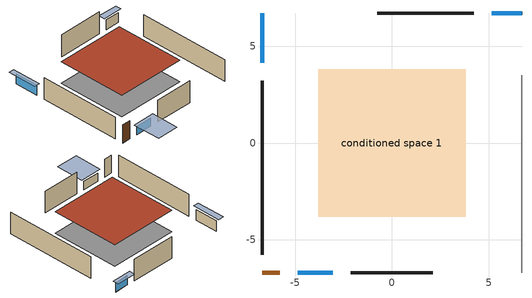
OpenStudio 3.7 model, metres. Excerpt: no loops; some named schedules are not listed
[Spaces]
conditioned space 1
 floor foundation (Slab1 construction): -3.8,-3.8 -3.8,3.8 3.8,3.8 3.8,-3.8 z0
 wall outside (Wall1 construction): 4.22,6.71 -0.77,6.71 z0:2.44
 wall outside (Wall3 construction): -2.12,-6.71 2.11,-6.71 z0:2.44
 wall outside (Wall4 construction): -6.71,3.2 -6.71,-5.78 z0:2.44
 wall outside (AdiabaticWallConstruction): 6.71,6.71 5.15,6.71 z0:1.07; -4.87,-6.71 -3.05,-6.71 z0:0.92; -6.71,6.71 -6.71,4.13 z0:1.16
 wall outside (AdiabaticWallConstruction 1): -6.71,-6.71 -5.79,-6.71 z0:2.03
 wall adiabatic (Wall2 construction): 6.71,-6.71 6.71,3.5 z0:2.44
 window (WindowConstruction): 6.71,6.71 5.15,6.71 z0:1.07
 window (WindowConstruction 1): -4.87,-6.71 -3.05,-6.71 z0:0.91
 window (WindowConstruction 2): -6.71,6.71 -6.71,4.13 z0:1.16
 door (Door): -6.71,-6.71 -5.79,-6.71 z0:2.03
 roof outside (Roof1 construction): -3.8,3.8 -3.8,-3.8 3.8,-3.8 3.8,3.8 z2.44
shading: 4.84,6.71 7.01,6.71 7.01,7.32 4.84,7.32 z1.37; -2.74,-6.71 -5.17,-6.71 -5.17,-9.76 -2.74,-9.76 z1.22; -6.71,3.83 -6.71,7.01 -7.32,7.01 -7.32,3.83 z1.46
[Site]
Tallahassee Regional Ap  Isis_FL_USA: Latitude {deg}=30.38; Longitude {deg}=-84.37; Time Zone {hr}=-5; Elevation {m}=21; Terrain=Suburbs
[Site:GroundTemperature:Shallow]
16.3547, 15.0593, 14.9556, 15.5703, 18.038, 20.4943, 22.6237, 23.9727, 24.0873, 22.9901, 20.915, 18.5341
[Site:WaterMainsTemperature]
Calculation Method=Schedule; Temperature Schedule=mains temperature schedule
[Building]
Building 1
[Material] Roughness=Rough
Name | Thickness {m} | Conductivity {W/m-K} | Density {kg/m3} | Specific Heat {J/kg-K} | Thermal Absorptance | Solar Absorptance | Visible Absorptance
asphalt or fiberglass shingles | 0.00635 | 0.162714 | 1121.4 | 1465.45 | 0.9 | 0.85 | 0.85
roof rigid ins | 0.103632 | 0.029427 | 32.04 | 1214.23 | 0.9 | 0.7 | 0.7
osb sheathing 0.75 in. | 0.01905 | 0.115458 | 512.64 | 1214.23 | 0.9 | 0.7 | 0.7
roof stud and cavity | 0.2032 | 0.0472382 | 78.34581 | 1123.46 | 0.9 | 0.7 | 0.7
gypsum board | 0.0127 | 0.160291 | 801 | 837.4 | 0.9 | 0.6 | 0.6
wood siding | 0.0254 | 0.102417 | 544.68 | 1172.36 | 0.9 | 0.85 | 0.85
osb sheathing 0.5 in. | 0.0127 | 0.115458 | 512.64 | 1214.23 | 0.9 | 0.7 | 0.7
wall stud and cavity | 0.1397 | 0.0951301 | 139.0536 | 1170.24 | 0.9 | 0.7 | 0.7
osb sheathing 0.5 in. 1 | 0.0127 | 0.115458 | 512.64 | 1214.23
wall stud and cavity 1 | 0.1397 | 0.506836 | 139.0536 | 1170.24 | 0.9 | 0.7 | 0.7
concrete 4.0 in. | 0.1016 | 1.803125 | 2242.8 | 837.4 | 0.9 | 0.7 | 0.7
floor covering | 0.0127 | 0.0450781 | 54.468 | 1339.84 | 0.9 | 0.9 | 0.9
wood siding 1; wood siding 2 | 0.0254 | 0.102417 | 544.68 | 1172.36
wall rigid ins | 0.512978 | 0.029427 | 32.04 | 1214.23 | 0.9 | 0.7 | 0.7
wall stud and cavity 2 | 0.0889 | 0.380278 | 52.3479 | 1209.89 | 0.9 | 0.7 | 0.7
door material | 0.04445 | 0.0612267 | 512.64 | 1214.23 | 0.9 | 0.7 | 0.7
wall stud and cavity 3 | 0.0889 | 0.391764 | 83.0341 | 1211.67 | 0.9 | 0.7 | 0.7
furniture material conditioned space 1 | 0.1524 | 0.115458 | 640.8 | 1214.23 | 0.9 | 0.6 | 0.6
[Construction]
Roof1 construction: asphalt or fiberglass shingles, roof rigid ins, osb sheathing 0.75 in., roof stud and cavity, gypsum board
Wall1 construction; Wall3 construction; Wall4 construction: wood siding, osb sheathing 0.5 in., wall stud and cavity, gypsum board
Wall2 construction: osb sheathing 0.5 in. 1, wall stud and cavity 1, gypsum board
Slab1 construction: concrete 4.0 in., floor covering
WindowConstruction; WindowConstruction 1; WindowConstruction 2: WindowMaterial
AdiabaticWallConstruction: wood siding 1, wall rigid ins, wall stud and cavity 2, gypsum board
Door: door material
AdiabaticWallConstruction 1: wood siding 2, wall rigid ins, wall stud and cavity 2, gypsum board
PartitionWallConstruction: gypsum board, wall stud and cavity 3, gypsum board
furniture construction conditioned space 1: furniture material conditioned space 1
[WindowMaterial:SimpleGlazingSystem]
WindowMaterial: U-Factor {W/m2-K}=6.58648; Solar Heat Gain Coefficient=0.76
[ThermalZone]
conditioned space: Multiplier=1; Volume {m3}=141.131; Thermostat=conditioned space temperature setpoint; Use Ideal Air Loads=No
[Space]
conditioned space 1: Thermal Zone=conditioned space; Building Unit=Building Unit 1; Volume {m3}=141.131
[ThermostatSetpoint:DualSetpoint]
conditioned space temperature setpoint: Heating Setpoint Temperature Schedule=heating setpoint; Cooling Setpoint Temperature Schedule=cooling setpoint
[Foundation:Kiva]
Foundation Kiva 1: Initial Indoor Air Temperature {C}=22.5; Wall Height Above Grade {m}=0.1016; Wall Depth Below Slab {m}=0.2032
[Foundation:Kiva:Settings]
Soil Conductivity {W/m-K}=1.9041; Soil Density {kg/m3}=1842.3; Soil Specific Heat {J/kg-K}=418.7; Ground Solar Absorptivity=0.9; Ground Thermal Absorptivity=0.9; Ground Surface Roughness {m}=0.03; Far-Field Width {m}=40; Deep-Ground Boundary Condition=ZeroFlux; Deep-Ground Depth {m}=40; Minimum Cell Dimension {m}=0.2; Maximum Cell Growth Coefficient=3; Simulation Timestep=Timestep
[SurfaceProperty:ExposedFoundationPerimeter]
Slab1: Exposed Perimeter Calculation Method=TotalExposedPerimeter; Total Exposed Perimeter {m}=21.54936
[SurfaceProperty:IncidentSolarMultiplier] Incident Solar Multiplier=1; Incident Solar Multiplier Schedule=trans schedule winter=0.85 summer=0.7
Window1; Window2; Window3
[InternalMass:Definition] Design Level Calculation Method=SurfaceArea
Name | Construction | Surface Area {m2}
partition wall mass | PartitionWallConstruction | 57.8786
furniture mass conditioned space 1 | furniture construction conditioned space 1 | 23.1514
[InternalMass] Space or SpaceType=conditioned space 1; Multiplier=1
Name | Internal Mass Definition
partition wall mass | partition wall mass
furniture mass conditioned space 1 | furniture mass conditioned space 1
[External:File]
External File 1: File=in.schedules.csv
[People:Definition]
occupants: Number of People Calculation Method=People; Number of People {people}=3; Fraction Radiant=0.314171; Sensible Heat Fraction=0.56303; Carbon Dioxide Generation Rate {m3/s-W}=0; Enable ASHRAE 55 Comfort Warnings=No; Mean Radiant Temperature Calculation Type=ZoneAveraged
[People]
occupants: People Definition=occupants; Space or SpaceType=conditioned space 1; Number of People Schedule=occupants; Activity Level Schedule=occupants activity schedule; Multiplier=1
[EnergyManagementSystem:Sensor]
Name | Output Variable or Output Meter Index Key | Output Variable or Output Meter
cool_season | cooling season schedule | Schedule Value
out_pb_s |  | Site Outdoor Air Barometric Pressure
out_wt_s |  | Site Outdoor Air Humidity Ratio
site_vw_s |  | Site Wind Speed
natural_vent_s | natural vent schedule | Schedule Value
htg_sp_s | heating setpoint | Schedule Value
clg_sp_s | cooling setpoint | Schedule Value
mech_vent_range_fan_0_sch_s | mech vent range fan 0 schedule | Schedule Value
mech_vent_bath_fan_0_sch_s | mech vent bath fan 0 schedule | Schedule Value
htg_load_cond |  | Heating:EnergyTransfer:Zone:CONDITIONED SPACE
clg_load_cond |  | Cooling:EnergyTransfer:Zone:CONDITIONED SPACE
[EnergyManagementSystem:Program]
air_source_heat_pump_supply_fan_disaggregate_program: Set air_source_heat_pump_supply_fan_clg = 0; Set air_source_heat_pump_supply_fan_primary_htg = 0; Set air_source_heat_pump_supply_fan_backup_htg = 0; If air_source_heat_pump_clg_coil_s > 0; Set air_source_heat_pump_supply_fan_clg = air_source_heat_pump_supply_fan_s; ElseIf air_source_heat_pump_htg_coil_s > 0 && (air_source_heat_pump_backup_htg_coil_s > 0); Set air_source_heat_pump_supply_fan_primary_htg = air_source_heat_pump_supply_fan_s * air_source_heat_pump_htg_coil_s / (air_source_heat_pump_htg_coil_s + air_source_heat_pump_backup_htg_coil_s); Set air_source_heat_pump_supply_fan_backup_htg = air_source_heat_pump_supply_fan_s * air_source_heat_pump_backup_htg_coil_s / (air_source_heat_pump_htg_coil_s + air_source_heat_pump_backup_htg_coil_s); ElseIf air_source_heat_pump_htg_coil_s > 0; Set air_source_heat_pump_supply_fan_primary_htg = air_source_heat_pump_supply_fan_s; Else; Set air_source_heat_pump_supply_fan_backup_htg = air_source_heat_pump_supply_fan_s; EndIf
water_heater_EC_adj: Set dhw_e_cons = water_heater_energy + water_heater_on_cycle_parasitic + water_heater_off_cycle_parasitic; Set water_heater_ec_adj_act = 0.0 * dhw_e_cons / 1
natural_vent_program: Set Tin = tin_s; Set Tout = tout_s; Set Wout = out_wt_s; Set Pbar = out_pb_s; Set Phiout = (@RhFnTdbWPb Tout Wout Pbar); Set MaxHR = 0.0115; Set MaxRH = 0.7; Set Tnvsp = (htg_sp_s + clg_sp_s) / 2; Set NVavail = natural_vent_s; Set ClgSsnAvail = cool_season; Set natural_vent_flow_act = 0; Set whole_house_fan_flow_act = 0; Set whole_house_fan_act = 0; If ((Wout < MaxHR) && (Phiout < MaxRH) && (Tin > Tout) && (Tin > Tnvsp) && (ClgSsnAvail > 0)); Set WHF_Flow = 0; Set Adj = (Tin-Tnvsp)/(Tin-Tout); Set Adj = (@Min Adj 1); Set Adj = (@Max Adj 0); If (WHF_Flow > 0); Set whole_house_fan_flow_act = WHF_Flow*Adj; Set WHF_W = 0; Set whole_house_fan_act = WHF_W*Adj; ElseIf (NVavail > 0); Set NVArea = 2535.8627992320003; Set Cs = 8.968567957270247e-05; Set Cw = 6.158219665777789e-05; Set Tdiff = Tin-Tout; Set dT = (@Abs Tdiff); Set Vwind = site_vw_s; Set SGNV = NVArea*Adj*((((Cs*dT)+(Cw*(Vwind^2)))^0.5)/1000); Set MaxNV = 0.7840620189696001; Set natural_vent_flow_act = (@Min SGNV MaxNV); EndIf; EndIf
infil_program: Set p_m = 0.14; Set p_s = 0.22; Set s_m = 270; Set s_s = 370; Set z_m = 9.99744; Set z_s = 2.4384; Set f_t = (((s_m/z_m)^p_m)*((z_s/s_s)^p_s)); Set Tdiff = tin_s-tout_s; Set dT = @Abs Tdiff; Set c = 0.0462; Set Cs = 0.0562; Set Cw = 0.1613; Set n = 0.65; Set sft = (f_t*0.5); Set temp1 = ((c*Cw)*((sft*site_vw_s)^(2*n)))^2; Set Qinf = (((c*Cs*(dT^n))^2)+temp1)^0.5; Set Qinf = (@Max Qinf 0); Set mech_vent_house_fan_sensible_load_equip_act = 0.0; Set mech_vent_house_fan_latent_load_equip_act = 0.0; Set OASupInPb = out_pb_s; Set OASupInTemp = tout_s; Set OASupInW = out_wt_s; Set OASupRho = (@RhoAirFnPbTdbW OASupInPb OASupInTemp OASupInW); Set OASupCp = (@CpAirFnW OASupInW); Set OASupInEnth = (@HFnTdbW OASupInTemp OASupInW); Set ZoneTemp = tin_s; Set ZoneW = win_s; Set ZoneCp = (@CpAirFnW ZoneW); Set ZoneAirEnth = (@HFnTdbW ZoneTemp ZoneW); Set mech_vent_house_fan_cfis_act = 0.0; Set QWHV_cfis_sup = 0.0; Set QWHV_cfis_suppl_sup = 0.0; Set QWHV_cfis_suppl_exh = 0.0; Set Qrange = 0; Set Qrange = Qrange + 0.04719 * mech_vent_range_fan_0_sch_s; Set Qbath = 0; Set Qbath = Qbath + 0.0236 * mech_vent_bath_fan_0_sch_s; Set Qdryer = 0; Set QWHV_sup = 0.0; Set QWHV_exh = 0.0; Set Qexhaust = Qrange + Qbath + Qdryer + QWHV_exh + QWHV_cfis_suppl_exh; Set Qsupply = QWHV_sup + QWHV_cfis_sup + QWHV_cfis_suppl_sup; Set Qfan = (@Max Qexhaust Qsupply); If Qfan > 0; Set Qavg = ((Qexhaust + Qsupply) / 2.0); If ((@Abs (Qexhaust - Qavg)) / Qavg) <= 0.1; Set phi = 1; Else; Set phi = (Qinf / (Qinf + Qfan)); EndIf; Set Qinf_adj = phi * Qinf; Else; Set Qinf_adj = Qinf; EndIf; Set infil_flow_act = Qinf_adj; Set Qload = Qfan; Set Effectiveness_Sens = 0.0; Set Effectiveness_Lat = 0.0; Set Fan_MFR = Qload * OASupRho; Set ZoneInEnth = OASupInEnth; Set ZoneInTemp = OASupInTemp; Set FanTotalToCond = Fan_MFR * (ZoneInEnth - ZoneAirEnth); Set FanSensToCond = Fan_MFR * ZoneCp * (ZoneInTemp - ZoneTemp); Set FanLatToCond = FanTotalToCond - FanSensToCond; Set mech_vent_house_fan_sensible_load_equip_act = mech_vent_house_fan_sensible_load_equip_act + FanSensToCond; Set mech_vent_house_fan_latent_load_equip_act = mech_vent_house_fan_latent_load_equip_act + FanLatToCond
unmet_hours_program: Set htg_unmet_hours = 0; Set clg_unmet_hours = 0; If ((DayOfYear >= 1) && (DayOfYear <= 365)); If zone_htg_unmet_s > htg_unmet_hours; Set htg_unmet_hours = zone_htg_unmet_s; EndIf; EndIf; If ((DayOfYear >= 1) && (DayOfYear <= 365)); If zone_clg_unmet_s > clg_unmet_hours; Set clg_unmet_hours = zone_clg_unmet_s; EndIf; EndIf
total_loads_program: Set loads_htg_tot = 0; Set loads_clg_tot = 0; If htg_load_cond > 0; Set loads_htg_tot = loads_htg_tot + (htg_load_cond - clg_load_cond) * 1.0; EndIf; If clg_load_cond > 0; Set loads_clg_tot = loads_clg_tot + (clg_load_cond - htg_load_cond) * 1.0; EndIf
[EnergyManagementSystem:ProgramCallingManager]
air source heat pump supply fan disaggregate program calling manager: EndOfSystemTimestepBeforeHVACReporting; air_source_heat_pump_supply_fan_disaggregate_program
water heater EC_adj ProgramManager: EndOfSystemTimestepBeforeHVACReporting; water_heater_EC_adj
natural_vent_program calling manager: BeginZoneTimestepAfterInitHeatBalance; natural_vent_program
infil_program calling manager: BeginZoneTimestepAfterInitHeatBalance; infil_program
unmet_hours_program calling manager: EndOfZoneTimestepBeforeZoneReporting; unmet_hours_program
total_loads_program calling manager: EndOfZoneTimestepAfterZoneReporting; total_loads_program
[EnergyManagementSystem:OutputVariable]
Name | EMS Variable | Type of Data in Variable | Update Frequency | EMS Program or Subroutine | Units
air source heat pump supply fan disaggregate clg | air_source_heat_pump_supply_fan_clg | Summed | SystemTimestep | air_source_heat_pump_supply_fan_disaggregate_program | J
air source heat pump supply fan disaggregate htg primary | air_source_heat_pump_supply_fan_primary_htg | Summed | SystemTimestep | air_source_heat_pump_supply_fan_disaggregate_program | J
air source heat pump supply fan disaggregate htg backup | air_source_heat_pump_supply_fan_backup_htg | Summed | SystemTimestep | air_source_heat_pump_supply_fan_disaggregate_program | J
natural_vent_flow_act_timeseries_outvar | natural_vent_flow_act | Averaged | ZoneTimestep | natural_vent_program | m^/s
whole_house_fan_flow_act_timeseries_outvar | whole_house_fan_flow_act | Averaged | ZoneTimestep | natural_vent_program | m^/s
Qfan_timeseries_outvar | Qfan | Averaged | ZoneTimestep | infil_program | m^/s
infil_flow_act_timeseries_outvar | infil_flow_act | Averaged | ZoneTimestep | infil_program | m^/s
[ElectricEquipment:Definition] Design Level Calculation Method=EquipmentLevel
Name | Design Level {W} | Fraction Latent | Fraction Radiant | Fraction Lost
ceiling fan | 29.2773 | 0 | 0.558 | 0
fridge | 54.5682 | 0 | 0.6 | 0
fridge 2 | 57.4402 | 0 | 0.6 | 0
cooking range | 607.324 | 0.08 | 0.432 | 0.2
misc plug loads | 138.749 | 0.021 | 0.558 | 0.049
whole house fan; mech vent house fan | 0 | 0 | 0 | 1
mech vent house fan cfis | 0 | 0 | 0 | 0
mech vent range fan 0 | 30 | 0 | 0 | 1
mech vent bath fan 0 | 15 | 0 | 0 | 1
[ElectricEquipment] Space or SpaceType=conditioned space 1
Name | Electric Equipment Definition | Schedule
ceiling fan | ceiling fan | ceiling_fan
fridge | fridge | fridge schedule
fridge 1 | fridge 2 | fridge schedule 1
cooking range | cooking range | cooking_range
misc plug loads | misc plug loads | plug_loads_other
whole house fan | whole house fan | Always On Discrete
mech vent house fan | mech vent house fan | mech vent house fan schedule
mech vent house fan cfis | mech vent house fan cfis | mech vent house fan cfis schedule
mech vent range fan 0 | mech vent range fan 0 | mech vent range fan 0 schedule
mech vent bath fan 0 | mech vent bath fan 0 | mech vent bath fan 0 schedule
[OtherEquipment:Definition] Design Level Calculation Method=EquipmentLevel
Name | Design Level {W} | Fraction Latent | Fraction Radiant | Fraction Lost
water heater energy adjustment1 | 0.01 | 0 | 0 | 1
water sensible | -373.727 | 0 | 0.6 | 0
water latent | 379.209 | 1 | 0 | 0
mech vent house fan sensible load equip | 0 | 0 | 0 | 0
mech vent house fan latent load equip | 0 | 1 | 0 | 0
[OtherEquipment] Space or SpaceType=conditioned space 1
Name | Other Equipment Definition | Schedule | Fuel Type
water heater energy adjustment1 | water heater energy adjustment1 | Always On Discrete | Electricity
water sensible | water sensible | hot_water_fixtures | None
water latent | water latent | hot_water_fixtures | None
mech vent house fan sensible load equip | mech vent house fan sensible load equip | Always On Discrete | None
mech vent house fan latent load equip | mech vent house fan latent load equip | Always On Discrete | None
[EnergyManagementSystem:Actuator]
Name | Actuated Component | Actuated Component Type | Actuated Component Control Type | Zone or Space
water_heater_ec_adj_act | water heater energy adjustment1 | OtherEquipment | Power Level | conditioned space 1
natural_vent_flow_act | natural vent flow | Zone Infiltration | Air Exchange Flow Rate
whole_house_fan_flow_act | whole house fan flow | Zone Infiltration | Air Exchange Flow Rate
whole_house_fan_act | whole house fan | ElectricEquipment | Electricity Rate | conditioned space 1
mech_vent_house_fan_cfis_act | mech vent house fan cfis | ElectricEquipment | Electricity Rate | conditioned space 1
infil_flow_act | infil flow | Zone Infiltration | Air Exchange Flow Rate
mech_vent_house_fan_sensible_load_equip_act | mech vent house fan sensible load equip | OtherEquipment | Power Level | conditioned space 1
mech_vent_house_fan_latent_load_equip_act | mech vent house fan latent load equip | OtherEquipment | Power Level | conditioned space 1
[WaterUse:Equipment:Definition] Target Temperature Schedule=mixed water temperature schedule
Name | Peak Flow Rate {m3/s}
dhw fixtures | 2.37526e-05
dhw distribution waste | 8.6537e-06
[WaterUse:Equipment] Flow Rate Fraction Schedule=hot_water_fixtures
Name | Water Use Equipment Definition
dhw fixtures | dhw fixtures
dhw distribution waste | dhw distribution waste
[Lights:Definition]
interior lighting: Design Level Calculation Method=LightingLevel; Lighting Level {W}=115.827; Fraction Radiant=0.6; Fraction Visible=0.2; Return Air Fraction=0
[Lights]
interior lighting: Lights Definition=interior lighting; Space or SpaceType=conditioned space 1; Schedule=lighting_interior; Fraction Replaceable=1
[Exterior:Lights:Definition]
exterior lighting: Design Level {W}=7.90337
[Exterior:Lights]
exterior lighting: Exterior Lights Definition=exterior lighting; Schedule=exterior lighting schedule
[SpaceInfiltration:DesignFlowRate] Space or SpaceType=conditioned space 1; Schedule=Always On Discrete; Design Flow Rate Calculation Method=Flow/Space; Design Flow Rate {m3/s}=0
natural vent flow; whole house fan flow; infil flow
[BuildingUnit]
Building Unit 1
